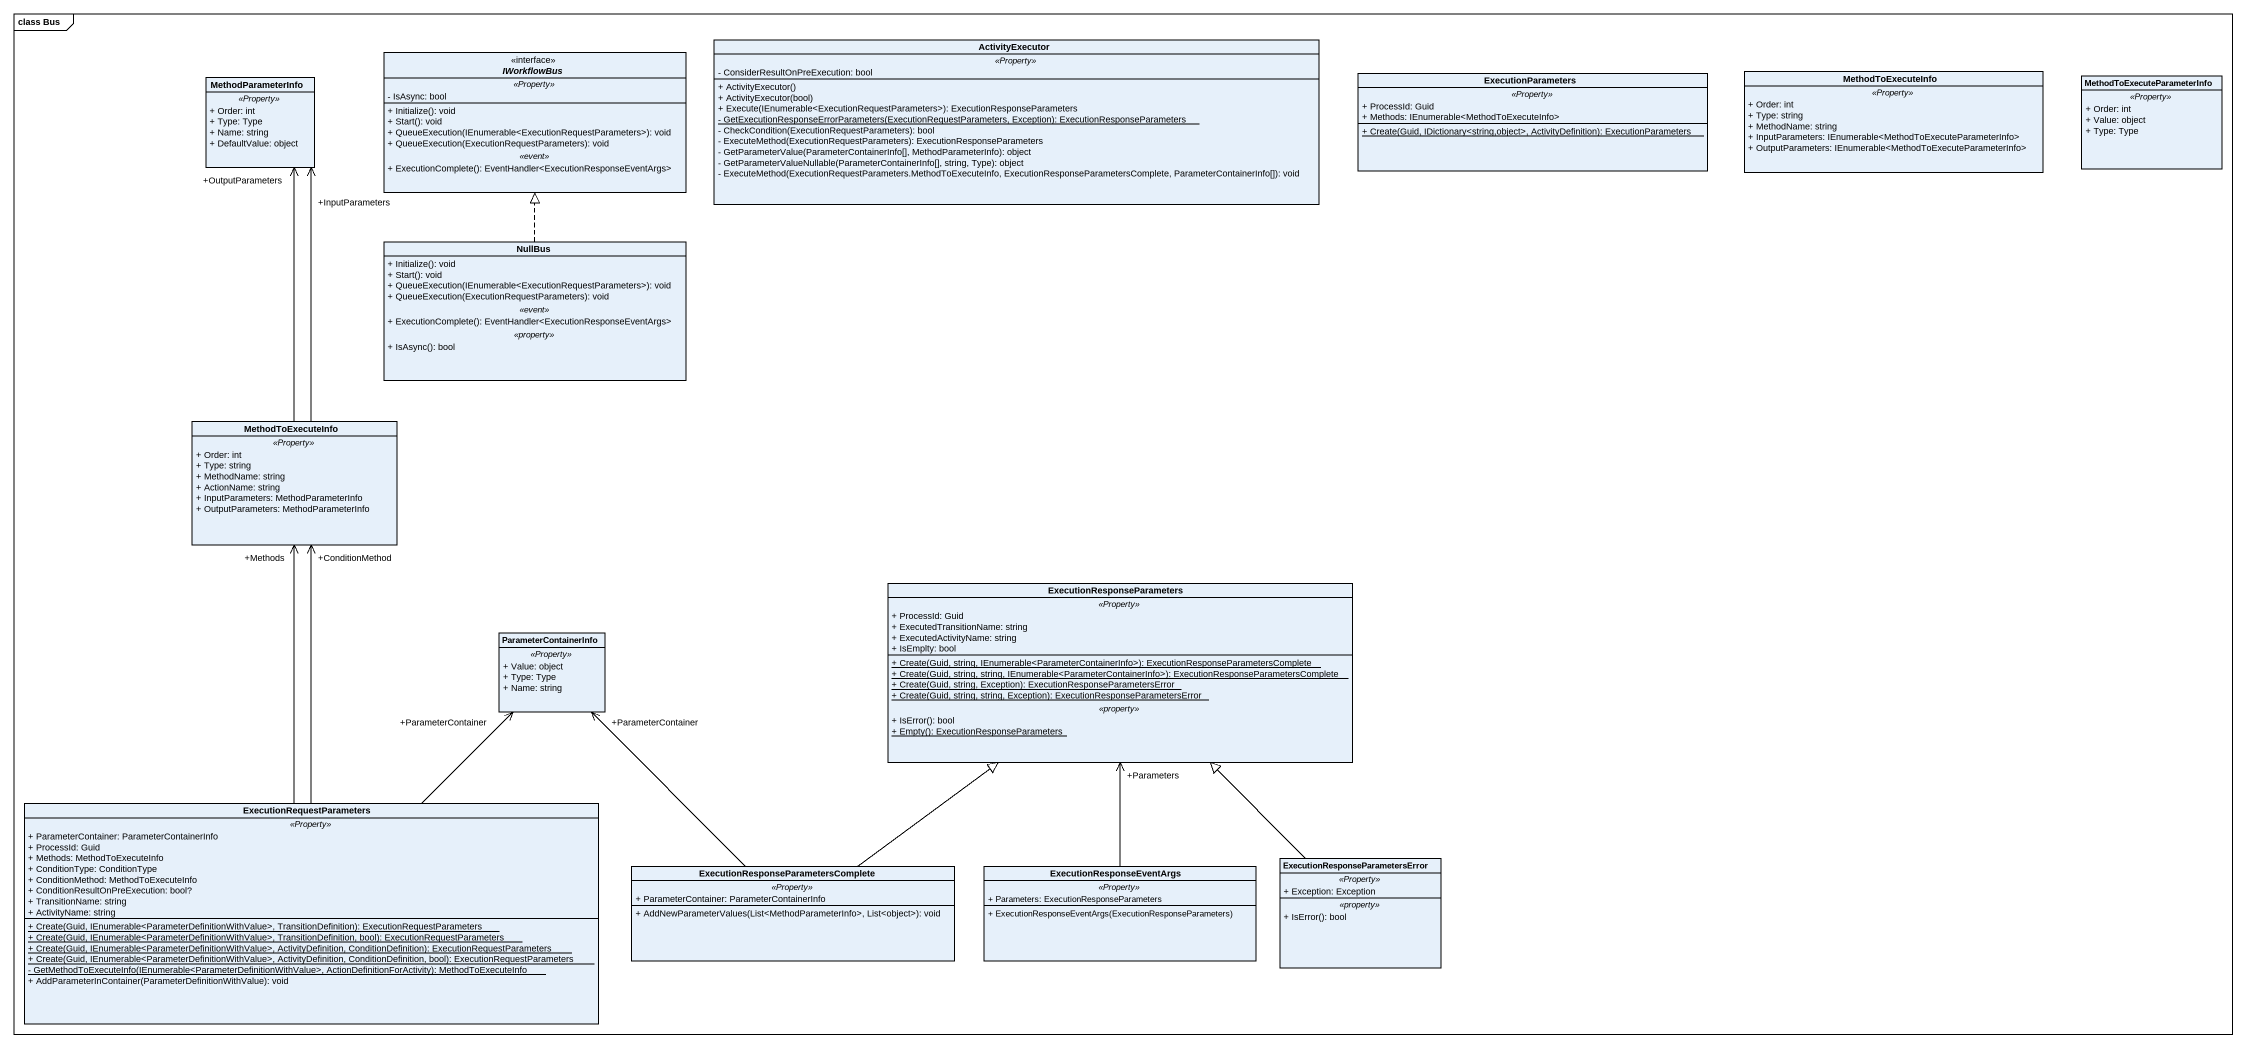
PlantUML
@startuml
mainframe class Bus
hide circle
hide empty members
skinparam classAttributeIconSize 0
interface IWorkflowBus <<interface>> {
  .. <<Property>> ..
  - IsAsync: bool
  --
  + Initialize(): void
  + Start(): void
  + QueueExecution(IEnumerable<ExecutionRequestParameters>): void
  + QueueExecution(ExecutionRequestParameters): void
  .. <<event>> ..
  + ExecutionComplete(): EventHandler<ExecutionResponseEventArgs>
}
class ActivityExecutor {
  .. <<Property>> ..
  - ConsiderResultOnPreExecution: bool
  --
  + ActivityExecutor()
  + ActivityExecutor(bool)
  + Execute(IEnumerable<ExecutionRequestParameters>): ExecutionResponseParameters
  {static} - GetExecutionResponseErrorParameters(ExecutionRequestParameters, Exception): ExecutionResponseParameters
  - CheckCondition(ExecutionRequestParameters): bool
  - ExecuteMethod(ExecutionRequestParameters): ExecutionResponseParameters
  - GetParameterValue(ParameterContainerInfo[], MethodParameterInfo): object
  - GetParameterValueNullable(ParameterContainerInfo[], string, Type): object
  - ExecuteMethod(ExecutionRequestParameters.MethodToExecuteInfo, ExecutionResponseParametersComplete, ParameterContainerInfo[]): void
}
class ExecutionParameters {
  .. <<Property>> ..
  + ProcessId: Guid
  + Methods: IEnumerable<MethodToExecuteInfo>
  --
  {static} + Create(Guid, IDictionary<string,object>, ActivityDefinition): ExecutionParameters
}
class MethodToExecuteInfo {
  .. <<Property>> ..
  + Order: int
  + Type: string
  + MethodName: string
  + InputParameters: IEnumerable<MethodToExecuteParameterInfo>
  + OutputParameters: IEnumerable<MethodToExecuteParameterInfo>
}
class MethodToExecuteParameterInfo {
  .. <<Property>> ..
  + Order: int
  + Value: object
  + Type: Type
}
class MethodParameterInfo {
  .. <<Property>> ..
  + Order: int
  + Type: Type
  + Name: string
  + DefaultValue: object
}
class NullBus {
  + Initialize(): void
  + Start(): void
  + QueueExecution(IEnumerable<ExecutionRequestParameters>): void
  + QueueExecution(ExecutionRequestParameters): void
  .. <<event>> ..
  + ExecutionComplete(): EventHandler<ExecutionResponseEventArgs>
  .. <<property>> ..
  + IsAsync(): bool
}
class "MethodToExecuteInfo" as MethodToExecuteInfo_2 {
  .. <<Property>> ..
  + Order: int
  + Type: string
  + MethodName: string
  + ActionName: string
  + InputParameters: MethodParameterInfo
  + OutputParameters: MethodParameterInfo
}
class ExecutionResponseParameters {
  .. <<Property>> ..
  + ProcessId: Guid
  + ExecutedTransitionName: string
  + ExecutedActivityName: string
  + IsEmplty: bool
  --
  {static} + Create(Guid, string, IEnumerable<ParameterContainerInfo>): ExecutionResponseParametersComplete
  {static} + Create(Guid, string, string, IEnumerable<ParameterContainerInfo>): ExecutionResponseParametersComplete
  {static} + Create(Guid, string, Exception): ExecutionResponseParametersError
  {static} + Create(Guid, string, string, Exception): ExecutionResponseParametersError
  .. <<property>> ..
  + IsError(): bool
  {static} + Empty(): ExecutionResponseParameters
}
class ParameterContainerInfo {
  .. <<Property>> ..
  + Value: object
  + Type: Type
  + Name: string
}
class ExecutionRequestParameters {
  .. <<Property>> ..
  + ParameterContainer: ParameterContainerInfo
  + ProcessId: Guid
  + Methods: MethodToExecuteInfo
  + ConditionType: ConditionType
  + ConditionMethod: MethodToExecuteInfo
  + ConditionResultOnPreExecution: bool?
  + TransitionName: string
  + ActivityName: string
  --
  {static} + Create(Guid, IEnumerable<ParameterDefinitionWithValue>, TransitionDefinition): ExecutionRequestParameters
  {static} + Create(Guid, IEnumerable<ParameterDefinitionWithValue>, TransitionDefinition, bool): ExecutionRequestParameters
  {static} + Create(Guid, IEnumerable<ParameterDefinitionWithValue>, ActivityDefinition, ConditionDefinition): ExecutionRequestParameters
  {static} + Create(Guid, IEnumerable<ParameterDefinitionWithValue>, ActivityDefinition, ConditionDefinition, bool): ExecutionRequestParameters
  {static} - GetMethodToExecuteInfo(IEnumerable<ParameterDefinitionWithValue>, ActionDefinitionForActivity): MethodToExecuteInfo
  + AddParameterInContainer(ParameterDefinitionWithValue): void
}
class "ExecutionResponseParametersComplete" as ExecutionResponseParametersC {
  .. <<Property>> ..
  + ParameterContainer: ParameterContainerInfo
  --
  + AddNewParameterValues(List<MethodParameterInfo>, List<object>): void
}
class ExecutionResponseEventArgs {
  .. <<Property>> ..
  + Parameters: ExecutionResponseParameters
  --
  + ExecutionResponseEventArgs(ExecutionResponseParameters)
}
class "ExecutionResponseParametersError" as ExecutionResponseParametersE {
  .. <<Property>> ..
  + Exception: Exception
  .. <<property>> ..
  + IsError(): bool
}
NullBus .up.|> IWorkflowBus
MethodToExecuteInfo_2 -up-> "+InputParameters" MethodParameterInfo
MethodToExecuteInfo_2 -up-> "+OutputParameters" MethodParameterInfo
ExecutionRequestParameters -up-> "+ConditionMethod" MethodToExecuteInfo_2
ExecutionRequestParameters -up-> "+Methods" MethodToExecuteInfo_2
ExecutionRequestParameters -up-> "+ParameterContainer" ParameterContainerInfo
ExecutionResponseParametersC -up-|> ExecutionResponseParameters
ExecutionResponseParametersC -up-> "+ParameterContainer" ParameterContainerInfo
ExecutionResponseEventArgs -up-> "+Parameters" ExecutionResponseParameters
ExecutionResponseParametersE -up-|> ExecutionResponseParameters
@enduml
